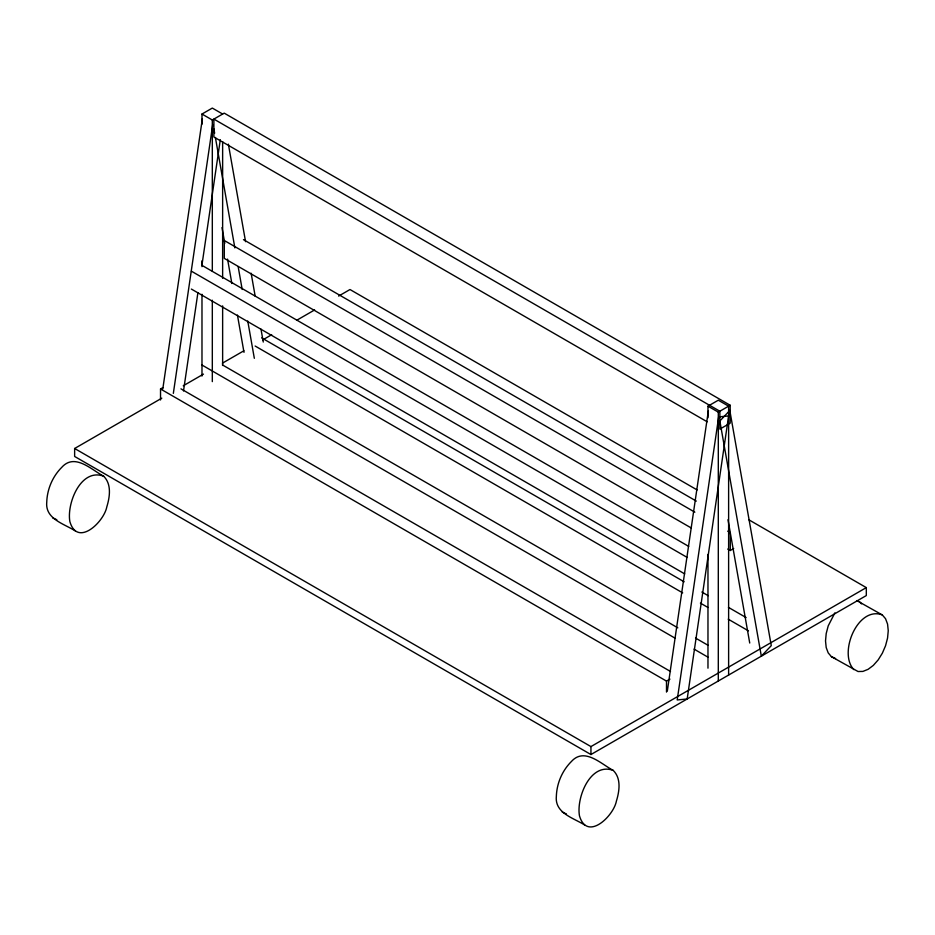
<?xml version="1.0" encoding="UTF-8"?>
<svg xmlns="http://www.w3.org/2000/svg" width="935" height="935" viewBox="0 0 935 935"><rect width="100%" height="100%" fill="white"/><g stroke="black" fill="none" stroke-linecap="round" stroke-linejoin="round"><path stroke-width="1.4" d="M162.807 388.867L202.357 118.815M173.337 393.39L212.689 124.776M183.505 390.97L197.893 292.772M201.913 265.33L220.309 139.689M667.31 691.105L708.344 410.944M834.897 612.857L828.211 625.889L826.201 633.568L825.523 640.954L826.201 647.558L828.211 652.91L831.414 656.662L858.049 671.517L862.9 671.412L868.112 669.32L873.325 665.393L878.187 659.888L882.348 653.191L885.55 645.746L887.56 638.067L888.25 630.669L887.56 624.077L885.55 618.713L882.348 614.961L856.764 600.586M201.983 124.215L201.983 114.035L212.315 108.074L222.635 114.035M201.983 114.035L212.315 120.007L224.201 113.135L730.188 405.264L730.188 423.146L719.856 429.118L719.856 411.225L213.881 119.096L213.881 136.989L707.211 421.814M160.528 399.981L160.528 388.972L162.819 387.651M748.912 519.825L866.313 587.612L866.313 595.56L590.943 754.533L74.636 456.455L74.636 448.496L161.79 398.181M183.26 385.781L203.468 374.117M222.413 363.177L243.895 350.777M262.84 339.837L271.676 334.73M296.944 320.144L314.627 309.941M338.634 296.079L349.994 289.523L697.148 489.952M707.97 417.793L707.97 406.164L718.302 400.203L728.622 406.164L728.622 675.047M707.97 406.164L718.302 412.125L730.188 405.264M727.734 549.044L730.27 550.505L733.706 548.518M160.528 388.972L666.503 681.101L669.951 679.114M74.636 448.496L590.943 746.586L866.313 587.612M882.348 614.961C857.792 605.576 838.064 653.238 853.877 669.635M831.414 656.662L835.586 658.556M103.586 476.16C80.691 467.874 66.572 503.603 69.891 521.718C77.593 547.489 103.96 521.905 106.789 506.934C109.816 497.058 111.826 484.108 103.586 476.16C91.303 469.686 74.742 452.704 61.675 467.43C52.547 476.569 47.171 489.25 46.75 502.142C45.067 518.983 63.896 523.67 75.104 530.823M613.185 770.37C590.289 762.083 576.17 797.812 579.49 815.928C587.192 841.71 613.559 816.126 616.387 801.143C619.414 791.267 621.424 778.317 613.185 770.37C600.901 763.895 584.34 746.913 571.273 761.639C562.145 770.791 556.769 783.46 556.348 796.363C554.665 813.193 573.494 817.88 584.702 825.032M52.652 517.85L56.813 519.743M562.251 812.071L566.411 813.953M243.462 239.64L696.318 501.102M694.845 512.17L224.283 240.494L224.283 258.376L691.047 527.866M727.734 531.162L730.27 532.623L730.27 550.505M201.703 265.213L688.709 546.391M191.371 271.173L687.237 557.459M191.371 289.067L684.712 573.891M261.66 337.886L684.163 581.815M701.869 592.03L708.192 595.688M728.435 607.376L746.142 617.591M255.138 346.032L682.69 592.883M700.397 603.11L707.994 607.493M728.225 619.18L748.467 630.856M222.436 364.919L677.817 627.829M695.523 638.056L708.181 645.36M201.983 365.036L675.082 638.173M694.062 649.124L707.97 657.165M180.969 388.855L670.512 671.482M859.896 602L861.497 603.87M727.991 519.72L749.73 643.035M228.374 144.154L245.566 241.674M251.129 273.219L255.173 296.161M260.994 329.143L263.273 342.046M213.881 128.866L214.641 133.167M215.389 137.468L234.86 247.892M238.144 266.533L242.188 289.476M247.752 321.021L254.332 358.304M222.004 227.591L224.786 243.357M227.567 259.135L231.868 283.515M237.432 315.06L244 352.343M718.302 412.125L718.302 681.007M707.97 554.42L707.97 668.174M666.503 681.101L666.503 692.11M590.943 746.586L590.943 754.533M222.635 141.653L222.635 278.279M222.635 305.885L222.635 365.48M212.315 120.007L212.315 271.162M212.315 300.228L212.315 381.62M201.983 260.83L201.983 266.65M201.983 294.268L201.983 376.045M718.676 416.905L677.209 699.953L687.167 698.983L728.622 415.935L718.676 416.905M729.814 410.477L719.856 420.995L761.324 656.171L771.27 645.653L729.814 410.477"/></g></svg>
